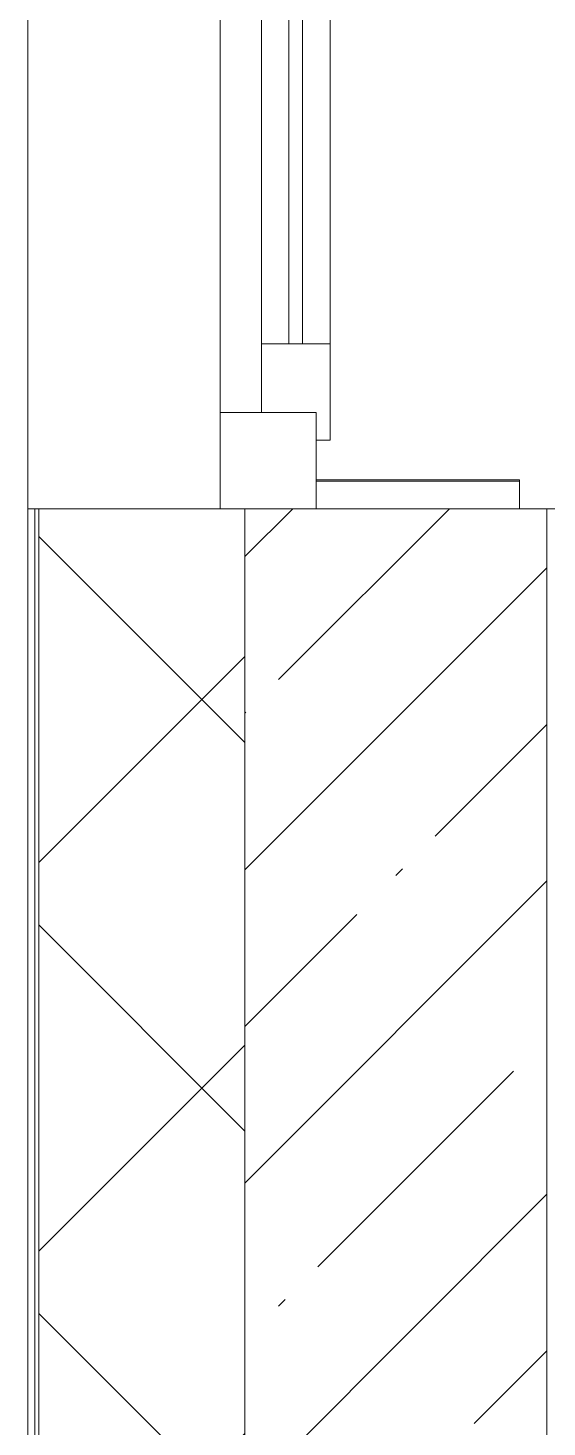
# Model space of a CAD drawing. Header units: millimetres. Extents: x -164500 to 426394, y -23753 to 102118.
# Drawn here: x 148504 to 148882, y 79091 to 80109 of the extents above; entities that cross this region are included whole.
import ezdxf

# ---------------------------------------------------------------- set-up
doc = ezdxf.new("R2010")
doc.units = ezdxf.units.MM
for name, color, linetype, lineweight in [('A-GLAZ', 7, 'Continuous', 9), ('A-GLAZ-1', 7, 'Continuous', 5), ('A-WALL', 7, 'Continuous', 5), ('I-WALL', 7, 'Continuous', 5)]:
    doc.layers.add(name, color=color, linetype=linetype, lineweight=lineweight)
doc.layers.add('A-WALL-1', color=9, linetype='Continuous', lineweight=5, true_color=0x808080)
doc.layers.add('A-WALL-FNSH-1', color=9, linetype='Continuous', lineweight=5, true_color=0x808080)

# ---------------------------------------------------------------- blocks, each defined once
blk = doc.blocks.new('120_Окно_СКБ_2Ст - 120_Окно_СКБ_2Ст 2100х2400 _мал створка справа_-22446225-Объем проектирования 2 этажа')
at = {"layer": 'A-GLAZ'}
for p, q in [((-1050, -127), (-1050, -57)), ((-1050, -57), (-980, -57)), ((-980, -57), (-980, -127)), ((150, -87), (-980, -87)), ((-980, -87), (-980, -127)), ((-930, -137), (-930, -87)), ((-980, -127), (-1050, -127)), ((-980, -127), (-1000, -127)), ((-1000, -127), (-1000, -137)), ((-1000, -137), (170, -137)), ((170, -137), (-1000, -137))]:
    blk.add_line(p, q, dxfattribs=at)
at = {"layer": 'A-GLAZ-1'}
for p, q in [((1050, -57), (-1050, -57)), ((-930, -107), (100, -107)), ((100, -117), (-930, -117)), ((-1030, -127), (-1000, -127))]:
    blk.add_line(p, q, dxfattribs=at)
blk = doc.blocks.new('2floor')
at = {"layer": 'A-WALL'}
h = blk.add_hatch(dxfattribs=at)
h.set_pattern_fill('FP_24', color=256, style=0, pattern_type=2)
h.set_pattern_definition([(45, (148772.12, 0), (-141.4214, 141.4214), []), (135, (148772.12, 0), (-141.4214, -141.4214), [])])
h.paths.add_polyline_path([(148662.1, -100), (148662.1, 5220), (148512.1, 5220), (148512.1, -100)])
h.paths.add_polyline_path([(148644.1, 7320), (148662.1, 7320), (148662.1, 8520), (148512.1, 8520), (148512.1, 7320)])
h.paths.add_polyline_path([(148512.1, 10620), (148662.1, 10620), (148662.1, 11520), (148512.1, 11520), (148512.1, 10849.9)])
h.paths.add_polyline_path([(148512.1, 13120), (148662.1, 13120), (148662.1, 15350), (148512.1, 15350), (148512.1, 13926.6)])
at = {"layer": 'I-WALL'}
h = blk.add_hatch(dxfattribs=at)
h.set_pattern_fill('FP_1', color=256, style=0, pattern_type=2)
h.set_pattern_definition([(45, (148772.12, 0), (-114.0493, 114.0493), []), (45, (148886.17, 0), (-114.0493, 114.0493), [201.612, -40.322, 6.706, -33.617])])
h.paths.add_polyline_path([(148662.1, -100), (148882.1, -100), (148882.1, 5220), (148662.1, 5220), (148662.1, 594.2)])
h.paths.add_polyline_path([(148662.1, 7320), (148882.1, 7320), (148882.1, 7900), (148662.1, 7900), (148662.1, 7773.2)])
h = blk.add_hatch(dxfattribs=at)
h.set_pattern_fill('FP_191', color=256, style=0, pattern_type=2)
h.set_pattern_definition([(0, (148772.123, 0), (243.84, 60.96), [20.117, -162.763, 20.117, -162.763, -975.36]), (0, (148772.123, 0), (243.84, 60.96), [-365.76, 20.117, -345.643, 20.117, -162.763, -426.72]), (0, (148772.123, 0), (243.84, 60.96), [-914.4, 20.117, -101.803, 20.117, -284.683]), (120, (148863.563, 30.48), (-174.7129, 180.6916), [20.117, -162.763, 20.117, -162.763, -975.36]), (120, (148863.563, 30.48), (-174.7129, 180.6916), [-365.76, 20.117, -345.643, 20.117, -162.763, -426.72]), (120, (148863.563, 30.48), (-174.7129, 180.6916), [-914.4, 20.117, -101.803, 20.117, -284.683]), (240, (148894.043, 152.4), (-69.1271, -241.6516), [20.117, -162.763, 20.117, -162.763, -975.36]), (240, (148894.043, 152.4), (-69.1271, -241.6516), [-365.76, 20.117, -345.643, 20.117, -162.763, -426.72]), (240, (148894.043, 152.4), (-69.1271, -241.6516), [-914.4, 20.117, -101.803, 20.117, -284.683])])
h.paths.add_polyline_path([(148714.1, 5220), (148862.1, 5220), (148862.1, 5240), (148714.1, 5240)])
at = {"layer": 'A-WALL'}
for p, q in [((148504.1, 5220), (148504.1, 7320)), ((148509.1, 5220), (148509.1, -253)), ((148512.1, 5220), (148512.1, -250)), ((148662.1, 5220), (148662.1, -100)), ((148882.1, 5220), (148882.1, 120))]:
    blk.add_line(p, q, dxfattribs=at)
at = {"layer": 'A-WALL-1'}
for p, q in [((148862.1, 5240), (148714.1, 5240)), ((148714.1, 5240), (148714.1, 5220)), ((148862.1, 5220), (148862.1, 5240)), ((148902.1, 5220), (148512.1, 5220))]:
    blk.add_line(p, q, dxfattribs=at)
at = {"layer": 'A-WALL-FNSH-1'}
for p, q in [((148862.1, 5241), (148714.1, 5241)), ((148714.1, 5241), (148714.1, 5240)), ((148862.1, 5240), (148862.1, 5241)), ((148512.1, 5220), (148504.1, 5220)), ((148504.1, 5220), (148504.1, -258))]:
    blk.add_line(p, q, dxfattribs=at)
at = {"layer": 'A-GLAZ', "color": 3, "rotation": 89.99999999999993}
blk.add_blockref('120_Окно_СКБ_2Ст - 120_Окно_СКБ_2Ст 2100х2400 _мал створка справа_-22446225-Объем проектирования 2 этажа', (148587.1, 6270), dxfattribs=at)

msp = doc.modelspace()

# ---------------------------------------------------------------- block references
msp.add_blockref('2floor', (0, 74539.358))

doc.saveas('drawing.dxf')
